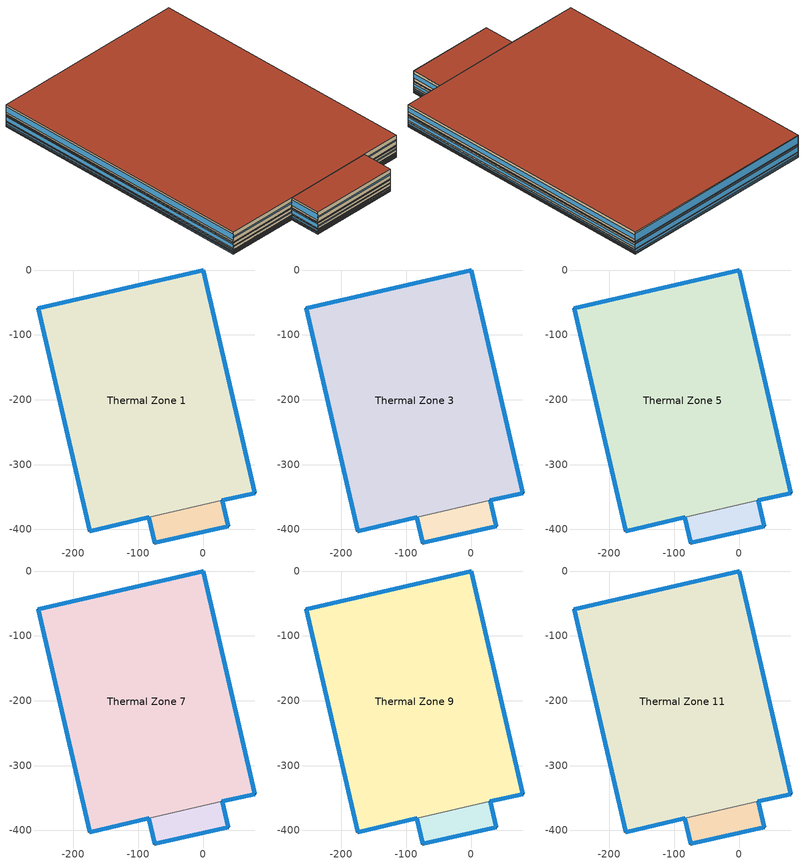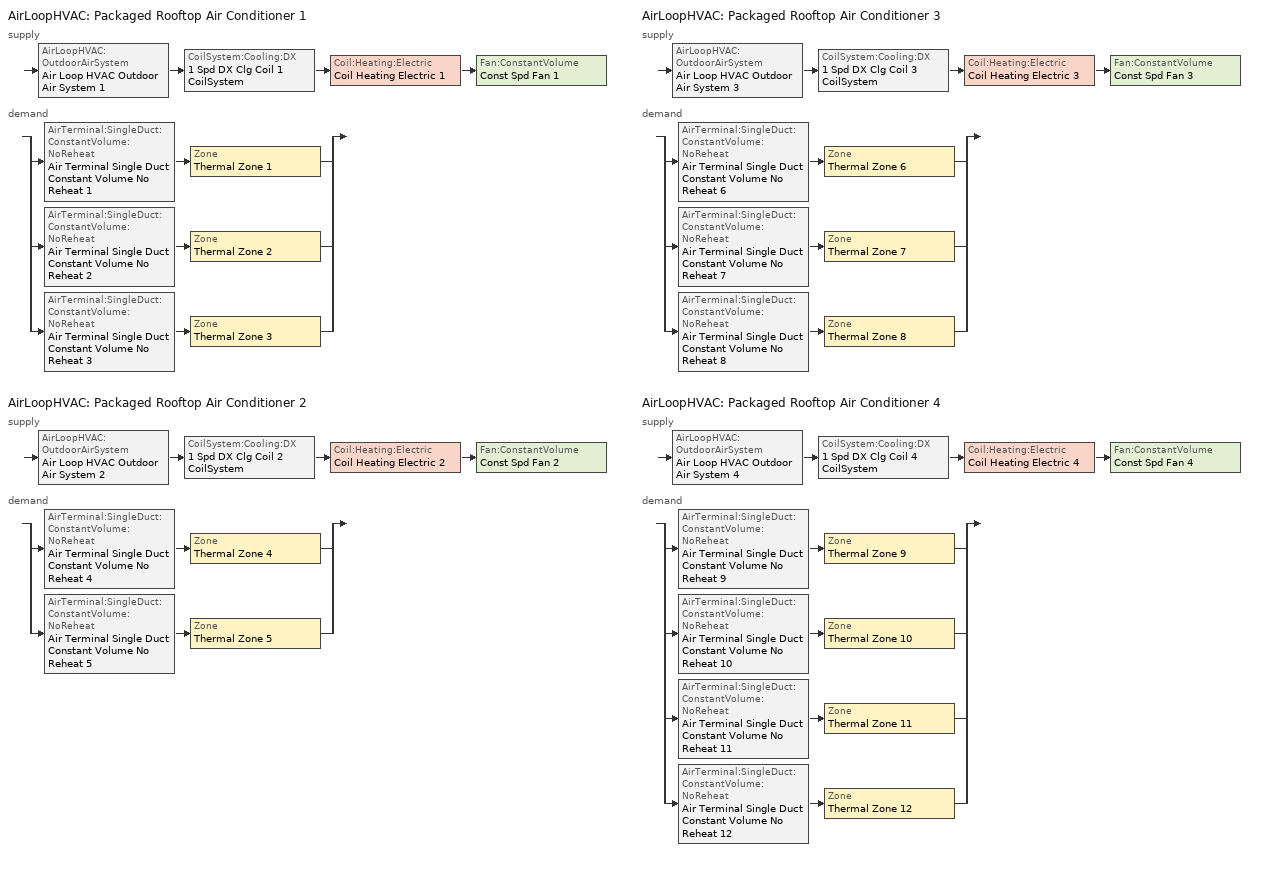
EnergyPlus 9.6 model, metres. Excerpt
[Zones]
Thermal Zone 1
 floor ground (ExtSlabCarpet): 0,0 79.37,-343.8 29.56,-355.3 -83.48,-381.4 -174.39,-402.38 -253.76,-58.59 z0
 wall outside (Ext Wall): 29.56,-355.3 79.37,-343.8 0,0 -253.76,-58.59 -174.39,-402.38 -83.48,-381.4 z0:1.82
 wall to Thermal Zone 2 (Interior Wall): -83.48,-381.4 29.56,-355.3 z0:1.82
 window (Ext Window): -253.76,-58.6 -174.4,-402.37 z0.37:1.45; 29.57,-355.29 79.36,-343.8 / -174.38,-402.38 -83.49,-381.4 z0.79:1.03; -0.01,0 -253.76,-58.58 z0.2:1.62; 79.37,-343.79 0,-0.01 z0.5:1.32
Thermal Zone 2
 floor ground (ExtSlabCarpet): 29.56,-355.3 38.68,-394.78 -74.37,-420.88 -83.48,-381.4 z0
 wall outside (Ext Wall): -83.48,-381.4 -74.37,-420.88 38.68,-394.78 29.56,-355.3 z0:1.82
 window (Ext Window): -83.48,-381.4 -74.37,-420.87 z0.37:1.45; -74.36,-420.87 38.67,-394.78 z0.79:1.03; 38.67,-394.77 29.56,-355.31 z0.5:1.32
Thermal Zone 3
 floor to Thermal Zone 1 (Interior Floor): 0,0 79.37,-343.8 29.56,-355.3 -83.48,-381.4 -174.39,-402.38 -253.76,-58.59 z1.82
 wall outside (Ext Wall): 29.56,-355.3 79.37,-343.8 0,0 -253.76,-58.59 -174.39,-402.38 -83.48,-381.4 z1.82:3.42
 wall to Thermal Zone 4 (Interior Wall): -83.48,-381.4 29.56,-355.3 z1.82:3.42
 window (Ext Window): -253.76,-58.6 -174.4,-402.37 z2.15:3.09; 29.57,-355.29 79.36,-343.8 / -174.38,-402.38 -83.49,-381.4 z2.52:2.72; -0.01,0 -253.76,-58.58 z2:3.24; 79.37,-343.79 0,-0.01 z2.26:2.98
Thermal Zone 4
 floor to Thermal Zone 2 (Interior Floor): 29.56,-355.3 38.68,-394.78 -74.37,-420.88 -83.48,-381.4 z1.82
 wall outside (Ext Wall): -83.48,-381.4 -74.37,-420.88 38.68,-394.78 29.56,-355.3 z1.82:3.42
 window (Ext Window): -83.48,-381.4 -74.37,-420.87 z2.15:3.09; -74.36,-420.87 38.67,-394.78 z2.52:2.72; 38.67,-394.77 29.56,-355.31 z2.26:2.98
Thermal Zone 5
 floor to Thermal Zone 3 (Interior Floor): 0,0 79.37,-343.8 29.56,-355.3 -83.48,-381.4 -174.39,-402.38 -253.76,-58.59 z3.42
 wall outside (Ext Wall): 29.56,-355.3 79.37,-343.8 0,0 -253.76,-58.59 -174.39,-402.38 -83.48,-381.4 z3.42:6.71
 wall to Thermal Zone 6 (Interior Wall): -83.48,-381.4 29.56,-355.3 z3.42:6.71
 window (Ext Window): -253.76,-58.6 -174.4,-402.37 z4.09:6.04; 29.57,-355.29 79.36,-343.8 / -174.38,-402.38 -83.49,-381.4 z4.85:5.28; -0.01,0 -253.76,-58.58 z3.78:6.35; 79.37,-343.79 0,-0.01 z4.32:5.81
Thermal Zone 6
 floor to Thermal Zone 4 (Interior Floor): 29.56,-355.3 38.68,-394.78 -74.37,-420.88 -83.48,-381.4 z3.42
 wall outside (Ext Wall): -83.48,-381.4 -74.37,-420.88 38.68,-394.78 29.56,-355.3 z3.42:6.71
 window (Ext Window): -83.48,-381.4 -74.37,-420.87 z4.09:6.04; -74.36,-420.87 38.67,-394.78 z4.85:5.28; 38.67,-394.77 29.56,-355.31 z4.32:5.81
Thermal Zone 7
 floor to Thermal Zone 5 (Interior Floor): 0,0 79.37,-343.8 29.56,-355.3 -83.48,-381.4 -174.39,-402.38 -253.76,-58.59 z6.71
 wall outside (Ext Wall): 29.56,-355.3 79.37,-343.8 0,0 -253.76,-58.59 -174.39,-402.38 -83.48,-381.4 z6.71:15.27
 wall to Thermal Zone 8 (Interior Wall): -83.48,-381.4 29.56,-355.3 z6.71:15.27
 window (Ext Window): -253.76,-58.6 -174.4,-402.37 z8.46:13.52; 29.57,-355.29 79.36,-343.8 / -174.38,-402.38 -83.49,-381.4 z10.43:11.55; -0.01,0 -253.76,-58.58 z7.65:14.33; 79.37,-343.79 0,-0.01 z9.06:12.92
Thermal Zone 8
 floor to Thermal Zone 6 (Interior Floor): 29.56,-355.3 38.68,-394.78 -74.37,-420.88 -83.48,-381.4 z6.71
 wall outside (Ext Wall): -83.48,-381.4 -74.37,-420.88 38.68,-394.78 29.56,-355.3 z6.71:15.27
 window (Ext Window): -83.48,-381.4 -74.37,-420.87 z8.46:13.52; -74.36,-420.87 38.67,-394.78 z10.43:11.55; 38.67,-394.77 29.56,-355.31 z9.06:12.92
Thermal Zone 9
 floor to Thermal Zone 7 (Interior Floor): 0,0 79.37,-343.8 29.56,-355.3 -83.48,-381.4 -174.39,-402.38 -253.76,-58.59 z15.27
 wall outside (Ext Wall): 29.56,-355.3 79.37,-343.8 0,0 -253.76,-58.59 -174.39,-402.38 -83.48,-381.4 z15.27:16.82
 wall to Thermal Zone 10 (Interior Wall): -83.48,-381.4 29.56,-355.3 z15.27:16.82
 window (Ext Window): -253.76,-58.6 -174.4,-402.37 z15.59:16.5; 29.57,-355.29 79.36,-343.8 / -174.38,-402.38 -83.49,-381.4 z15.94:16.15; -0.01,0 -253.76,-58.58 z15.44:16.65; 79.37,-343.79 0,-0.01 z15.7:16.39
Thermal Zone 10
 floor to Thermal Zone 8 (Interior Floor): 29.56,-355.3 38.68,-394.78 -74.37,-420.88 -83.48,-381.4 z15.27
 wall outside (Ext Wall): -83.48,-381.4 -74.37,-420.88 38.68,-394.78 29.56,-355.3 z15.27:16.82
 window (Ext Window): -83.48,-381.4 -74.37,-420.87 z15.59:16.5; -74.36,-420.87 38.67,-394.78 z15.94:16.15; 38.67,-394.77 29.56,-355.31 z15.7:16.39
Thermal Zone 11
 floor to Thermal Zone 9 (Interior Floor): 0,0 79.37,-343.8 29.56,-355.3 -83.48,-381.4 -174.39,-402.38 -253.76,-58.59 z16.82
 wall outside (Ext Wall): 29.56,-355.3 79.37,-343.8 0,0 -253.76,-58.59 -174.39,-402.38 -83.48,-381.4 z16.82:30.09
 wall to Thermal Zone 12 (Interior Wall): -83.48,-381.4 29.56,-355.3 z16.82:30.09
 window (Ext Window): -253.76,-58.6 -174.4,-402.37 z19.54:27.37; 29.57,-355.29 79.36,-343.8 / -174.38,-402.38 -83.49,-381.4 z22.59:24.32; -0.01,0 -253.76,-58.58 z18.28:28.63; 79.37,-343.79 0,-0.01 z20.47:26.44
 roof outside (Ext Roof): -253.76,-58.59 -174.39,-402.38 -83.48,-381.4 29.56,-355.3 79.37,-343.8 0,0 z30.09
Thermal Zone 12
 floor to Thermal Zone 10 (Interior Floor): 29.56,-355.3 38.68,-394.78 -74.37,-420.88 -83.48,-381.4 z16.82
 wall outside (Ext Wall): -83.48,-381.4 -74.37,-420.88 38.68,-394.78 29.56,-355.3 z16.82:30.09
 window (Ext Window): -83.48,-381.4 -74.37,-420.87 z19.54:27.37; -74.36,-420.87 38.67,-394.78 z22.59:24.32; 38.67,-394.77 29.56,-355.31 z20.47:26.44
 roof outside (Ext Roof): -83.48,-381.4 -74.37,-420.88 38.68,-394.78 29.56,-355.3 z30.09
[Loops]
AirLoopHVAC 'Packaged Rooftop Air Conditioner 1'
 supply: AirLoopHVAC:OutdoorAirSystem 'Air Loop HVAC Outdoor Air System 1' > CoilSystem:Cooling:DX '1 Spd DX Clg Coil 1 CoilSystem' > Coil:Heating:Electric 'Coil Heating Electric 1' > Fan:ConstantVolume 'Const Spd Fan 1'
 demand: split
  | AirTerminal:SingleDuct:ConstantVolume:NoReheat 'Air Terminal Single Duct Constant Volume No Reheat 1' > Zone 'Thermal Zone 1'
  | AirTerminal:SingleDuct:ConstantVolume:NoReheat 'Air Terminal Single Duct Constant Volume No Reheat 2' > Zone 'Thermal Zone 2'
  | AirTerminal:SingleDuct:ConstantVolume:NoReheat 'Air Terminal Single Duct Constant Volume No Reheat 3' > Zone 'Thermal Zone 3'
AirLoopHVAC 'Packaged Rooftop Air Conditioner 2'
 supply: AirLoopHVAC:OutdoorAirSystem 'Air Loop HVAC Outdoor Air System 2' > CoilSystem:Cooling:DX '1 Spd DX Clg Coil 2 CoilSystem' > Coil:Heating:Electric 'Coil Heating Electric 2' > Fan:ConstantVolume 'Const Spd Fan 2'
 demand: split
  | AirTerminal:SingleDuct:ConstantVolume:NoReheat 'Air Terminal Single Duct Constant Volume No Reheat 4' > Zone 'Thermal Zone 4'
  | AirTerminal:SingleDuct:ConstantVolume:NoReheat 'Air Terminal Single Duct Constant Volume No Reheat 5' > Zone 'Thermal Zone 5'
AirLoopHVAC 'Packaged Rooftop Air Conditioner 3'
 supply: AirLoopHVAC:OutdoorAirSystem 'Air Loop HVAC Outdoor Air System 3' > CoilSystem:Cooling:DX '1 Spd DX Clg Coil 3 CoilSystem' > Coil:Heating:Electric 'Coil Heating Electric 3' > Fan:ConstantVolume 'Const Spd Fan 3'
 demand: split
  | AirTerminal:SingleDuct:ConstantVolume:NoReheat 'Air Terminal Single Duct Constant Volume No Reheat 6' > Zone 'Thermal Zone 6'
  | AirTerminal:SingleDuct:ConstantVolume:NoReheat 'Air Terminal Single Duct Constant Volume No Reheat 7' > Zone 'Thermal Zone 7'
  | AirTerminal:SingleDuct:ConstantVolume:NoReheat 'Air Terminal Single Duct Constant Volume No Reheat 8' > Zone 'Thermal Zone 8'
AirLoopHVAC 'Packaged Rooftop Air Conditioner 4'
 supply: AirLoopHVAC:OutdoorAirSystem 'Air Loop HVAC Outdoor Air System 4' > CoilSystem:Cooling:DX '1 Spd DX Clg Coil 4 CoilSystem' > Coil:Heating:Electric 'Coil Heating Electric 4' > Fan:ConstantVolume 'Const Spd Fan 4'
 demand: split
  | AirTerminal:SingleDuct:ConstantVolume:NoReheat 'Air Terminal Single Duct Constant Volume No Reheat 9' > Zone 'Thermal Zone 9'
  | AirTerminal:SingleDuct:ConstantVolume:NoReheat 'Air Terminal Single Duct Constant Volume No Reheat 10' > Zone 'Thermal Zone 10'
  | AirTerminal:SingleDuct:ConstantVolume:NoReheat 'Air Terminal Single Duct Constant Volume No Reheat 11' > Zone 'Thermal Zone 11'
  | AirTerminal:SingleDuct:ConstantVolume:NoReheat 'Air Terminal Single Duct Constant Volume No Reheat 12' > Zone 'Thermal Zone 12'
[Building]
Building 1: North Axis {deg}=-0
[Site:Location]
Washington Dc Dulles IntL Ar: Latitude {deg}=38.98; Longitude {deg}=-77.47; Time Zone {hr}=-5; Elevation {m}=82
[SizingPeriod:DesignDay] Day of Month=21; Dry-Bulb Temperature Range Modifier Type=DefaultMultipliers; Barometric Pressure {Pa}=86790; Rain Indicator=No; Snow Indicator=No; Daylight Saving Time Indicator=No; Begin Environment Reset Mode=FullResetAtBeginEnvironment
Name | Month | Day Type | Maximum Dry-Bulb Temperature {C} | Daily Dry-Bulb Temperature Range {deltaC} | Humidity Condition Type | Wetbulb or DewPoint at Maximum Dry-Bulb {C} | Wind Speed {m/s} | Wind Direction {deg} | Solar Model Indicator | ASHRAE Clear Sky Optical Depth for Beam Irradiance (taub) | ASHRAE Clear Sky Optical Depth for Diffuse Irradiance (taud) | Enthalpy at Maximum Dry-Bulb {J/kg} | Sky Clearness
SALT-LAKE-CITY-IAP Ann Clg .4% Condns DB=>MWB | 7 | SummerDesignDay | 36.5 | 14.4 | Wetbulb | 17.1 | 5 | 340 | ASHRAETau | 0.339 | 2.366
SALT-LAKE-CITY-IAP Ann Clg .4% Condns DP=>MDB | 7 | SummerDesignDay | 22.5 | 14.4 | Dewpoint | 15.6 | 5 | 340 | ASHRAETau | 0.339 | 2.366
SALT-LAKE-CITY-IAP Ann Clg .4% Condns Enth=>MDB | 7 | SummerDesignDay | 30.8 | 14.4 | Enthalpy |  | 5 | 340 | ASHRAETau | 0.339 | 2.366 | 59300
SALT-LAKE-CITY-IAP Ann Clg .4% Condns WB=>MDB | 7 | SummerDesignDay | 31.2 | 14.4 | Wetbulb | 19 | 5 | 340 | ASHRAETau | 0.339 | 2.366
SALT-LAKE-CITY-IAP Ann Htg 99.6% Condns DB | 1 | WinterDesignDay | -12.4 | 0 | Wetbulb | -12.4 | 2.6 | 140 | ASHRAEClearSky |  |  |  | 0
SALT-LAKE-CITY-IAP Ann Htg Wind 99.6% Condns WS=>MCDB | 1 | WinterDesignDay | 6.8 | 0 | Wetbulb | 6.8 | 12.4 | 140 | ASHRAEClearSky |  |  |  | 0
SALT-LAKE-CITY-IAP Ann Hum_n 99.6% Condns DP=>MCDB | 1 | WinterDesignDay | -10.7 | 0 | Dewpoint | -16.2 | 2.6 | 140 | ASHRAEClearSky |  |  |  | 0
[Material] Thermal Absorptance=0.9
Name | Roughness | Thickness m | Conductivity W/m-K | Density kg/m3 | Specific Heat J/kg-K | Solar Absorptance | Visible Absorptance
wall concrete | MediumRough | 0.398 | 0.5 | 2243 | 837 | 0.65 | 0.65
roof concrete | MediumRough | 0.401 | 0.5 | 2243 | 837 | 0.65 | 0.65
Wall Insulation [37] | MediumRough | 0.0681 | 0.0432 | 91 | 837 | 0.5 | 0.5
Roof Insulation [25] | MediumRough | 0.263 | 0.049 | 265 | 836.8 | 0.7 | 0.7
F16 Acoustic tile | MediumSmooth | 0.0191 | 0.06 | 368 | 590 | 0.3 | 0.3
M11 100mm lightweight concrete | MediumRough | 0.1016 | 0.53 | 1280 | 840 | 0.5 | 0.5
MAT-CC05 4 HW CONCRETE | Rough | 0.1016 | 1.311 | 2240 | 836.8 | 0.85 | 0.85
G01a 19mm gypsum board | MediumSmooth | 0.019 | 0.16 | 800 | 1090 | 0.4 | 0.4
[Material:AirGap]
Name | Thermal Resistance m2-K/W
F04 Wall air space resistance | 0.15
F05 Ceiling air space resistance | 0.18
[Material:NoMass]
CP02 CARPET PAD: Roughness=Smooth; Thermal Resistance m2-K/W=0.1; Thermal Absorptance=0.9; Solar Absorptance=0.8; Visible Absorptance=0.8
[WindowMaterial:SimpleGlazingSystem]
Window Material Simple Glazing System: U-Factor W/m2-K=1.51; Solar Heat Gain Coefficient=0.25
[Construction]
Ext Roof: roof concrete, Roof Insulation [25]
Ext Wall: wall concrete, Wall Insulation [37]
Ext Window: Window Material Simple Glazing System
ExtSlabCarpet: MAT-CC05 4 HW CONCRETE, CP02 CARPET PAD
Interior Floor: F16 Acoustic tile, F05 Ceiling air space resistance, M11 100mm lightweight concrete
Interior Wall: G01a 19mm gypsum board, F04 Wall air space resistance, G01a 19mm gypsum board
[Zone]
Thermal Zone 1; Thermal Zone 2: 167, 0, 0, 0, , 1, , , , , , Yes
Thermal Zone 3; Thermal Zone 4: 167, 0, 0, 1.82, , 1, , , , , , Yes
Thermal Zone 5; Thermal Zone 6: 167, 0, 0, 3.42, , 1, , , , , , Yes
Thermal Zone 7; Thermal Zone 8: 167, 0, 0, 6.71, , 1, , , , , , Yes
Thermal Zone 9; Thermal Zone 10: 167, 0, 0, 15.27, , 1, , , , , , Yes
Thermal Zone 11; Thermal Zone 12: 167, 0, 0, 16.82, , 1, , , , , , Yes
[Controller:MechanicalVentilation] Availability Schedule=Always On Discrete; Demand Controlled Ventilation=No; System Outdoor Air Method=ZoneSum
Name | Zone or ZoneList Name 1 | Design Specification Outdoor Air Object Name 1 | Zone or ZoneList Name 2 | Design Specification Outdoor Air Object Name 2 | Zone or ZoneList Name 3 | Design Specification Outdoor Air Object Name 3 | Zone or ZoneList Name 4 | Design Specification Outdoor Air Object Name 4
Controller Mechanical Ventilation 1 | Thermal Zone 1 | Ventilation 1 | Thermal Zone 2 | Ventilation 2 | Thermal Zone 3 | Ventilation 3
Controller Mechanical Ventilation 2 | Thermal Zone 4 | Ventilation 4 | Thermal Zone 5 | Ventilation 5
Controller Mechanical Ventilation 3 | Thermal Zone 6 | Ventilation 6 | Thermal Zone 7 | Ventilation 7 | Thermal Zone 8 | Ventilation 8
Controller Mechanical Ventilation 4 | Thermal Zone 9 | Ventilation 9 | Thermal Zone 10 | Ventilation 10 | Thermal Zone 11 | Ventilation 11 | Thermal Zone 12 | Ventilation 12
[AirLoopHVAC] Design Supply Air Flow Rate m3/s=AutoSize; Design Return Air Flow Fraction of Supply Air Flow=1
Packaged Rooftop Air Conditioner 1; Packaged Rooftop Air Conditioner 2; Packaged Rooftop Air Conditioner 3; Packaged Rooftop Air Conditioner 4
[Sizing:System] Type of Load to Size On=Sensible; Design Outdoor Air Flow Rate m3/s=Autosize; Central Heating Maximum System Air Flow Ratio=0.3; Preheat Design Temperature C=7; Preheat Design Humidity Ratio kgWater/kgDryAir=0.008; Precool Design Temperature C=12.8; Precool Design Humidity Ratio kgWater/kgDryAir=0.008; Type of Zone Sum to Use=NonCoincident; 100% Outdoor Air in Cooling=Yes; 100% Outdoor Air in Heating=Yes; Central Cooling Design Supply Air Humidity Ratio kgWater/kgDryAir=0.0085; Central Heating Design Supply Air Humidity Ratio kgWater/kgDryAir=0.008; Cooling Supply Air Flow Rate Method=DesignDay; Cooling Supply Air Flow Rate m3/s=0; Cooling Supply Air Flow Rate Per Floor Area m3/s-m2=0.00996765; Cooling Fraction of Autosized Cooling Supply Air Flow Rate=1; Cooling Supply Air Flow Rate Per Unit Cooling Capacity m3/s-W=3.94755e-05; Heating Supply Air Flow Rate Method=DesignDay; Heating Supply Air Flow Rate m3/s=0; Heating Supply Air Flow Rate Per Floor Area m3/s-m2=0.00996765; Heating Fraction of Autosized Heating Supply Air Flow Rate=1; Heating Fraction of Autosized Cooling Supply Air Flow Rate=1; Heating Supply Air Flow Rate Per Unit Heating Capacity m3/s-W=3.15882e-05; System Outdoor Air Method=ZoneSum; Zone Maximum Outdoor Air Fraction dimensionless=1; Cooling Design Capacity Method=CoolingDesignCapacity; Cooling Design Capacity W=Autosize; Cooling Design Capacity Per Floor Area W/m2=234.7; Fraction of Autosized Cooling Design Capacity=1; Heating Design Capacity Method=HeatingDesignCapacity; Heating Design Capacity W=Autosize; Heating Design Capacity Per Floor Area W/m2=157; Fraction of Autosized Heating Design Capacity=1; Central Cooling Capacity Control Method=OnOff; Occupant Diversity=Autosize
Name | Central Cooling Design Supply Air Temperature C | Central Heating Design Supply Air Temperature C
Packaged Rooftop Air Conditioner 1 | 14.3 | 40.7
Packaged Rooftop Air Conditioner 2 | 18.6 | 49
Packaged Rooftop Air Conditioner 3 | 18.7 | 44.7
Packaged Rooftop Air Conditioner 4 | 16.4 | 43.1
[AvailabilityManager:Scheduled] Schedule=Always On Discrete
Packaged Rooftop Air Conditioner 1 Availability Manager; Air Loop HVAC Outdoor Air System 1 Availability Manager; Packaged Rooftop Air Conditioner 2 Availability Manager; Air Loop HVAC Outdoor Air System 2 Availability Manager; Packaged Rooftop Air Conditioner 3 Availability Manager; Air Loop HVAC Outdoor Air System 3 Availability Manager; Packaged Rooftop Air Conditioner 4 Availability Manager; Air Loop HVAC Outdoor Air System 4 Availability Manager
[Controller:OutdoorAir] Minimum Outdoor Air Flow Rate m3/s=0; Maximum Outdoor Air Flow Rate m3/s=Autosize; Economizer Control Action Type=ModulateFlow; Economizer Maximum Limit Dry-Bulb Temperature C=28; Economizer Maximum Limit Enthalpy J/kg=64000; Economizer Minimum Limit Dry-Bulb Temperature C=-100; Lockout Type=NoLockout; Minimum Limit Type=FixedMinimum; High Humidity Control=No; Control High Indoor Humidity Based on Outdoor Humidity Ratio=Yes; Heat Recovery Bypass Control Type=BypassWhenWithinEconomizerLimits
Name | Economizer Control Type | Mechanical Ventilation Controller
Controller Outdoor Air 1 | DifferentialDryBulb | Controller Mechanical Ventilation 1
Controller Outdoor Air 2 | NoEconomizer | Controller Mechanical Ventilation 2
Controller Outdoor Air 3 | DifferentialEnthalpy | Controller Mechanical Ventilation 3
Controller Outdoor Air 4 | DifferentialEnthalpy | Controller Mechanical Ventilation 4
[SetpointManager:MixedAir] Control Variable=Temperature
Name | Setpoint Node or NodeList
Node Air Deck Mixed 1 OS Default SPM | Node Air Deck Mixed 1
Node Air Deck Cooling 1 OS Default SPM | Node Air Deck Cooling 1
Node Air Deck Heating 1 OS Default SPM | Node Air Deck Heating 1
Node Air Deck Mixed 2 OS Default SPM | Node Air Deck Mixed 2
Node Air Deck Cooling 2 OS Default SPM | Node Air Deck Cooling 2
Node Air Deck Heating 2 OS Default SPM | Node Air Deck Heating 2
Node Air Deck Mixed 3 OS Default SPM | Node Air Deck Mixed 3
Node Air Deck Cooling 3 OS Default SPM | Node Air Deck Cooling 3
Node Air Deck Heating 3 OS Default SPM | Node Air Deck Heating 3
Node Air Deck Mixed 4 OS Default SPM | Node Air Deck Mixed 4
Node Air Deck Cooling 4 OS Default SPM | Node Air Deck Cooling 4
Node Air Deck Heating 4 OS Default SPM | Node Air Deck Heating 4
[CoilSystem:Cooling:DX] Availability Schedule=Always On Discrete hvac_library
Name | Cooling Coil
1 Spd DX Clg Coil 1 CoilSystem | 1 Spd DX Clg Coil 1
1 Spd DX Clg Coil 2 CoilSystem | 1 Spd DX Clg Coil 2
1 Spd DX Clg Coil 3 CoilSystem | 1 Spd DX Clg Coil 3
1 Spd DX Clg Coil 4 CoilSystem | 1 Spd DX Clg Coil 4
[Coil:Cooling:DX:SingleSpeed] Availability Schedule=Always On Discrete hvac_library; Gross Rated Sensible Heat Ratio=Autosize; Rated Air Flow Rate m3/s=Autosize; Rated Evaporator Fan Power Per Volume Flow Rate W/(m3/s)=773.3; Total Cooling Capacity Function of Temperature Curve=OS:Curve:Biquadratic 1; Total Cooling Capacity Function of Flow Fraction Curve=OS:Curve:Quadratic 1; Energy Input Ratio Function of Temperature Curve=OS:Curve:Biquadratic 2; Energy Input Ratio Function of Flow Fraction Curve=OS:Curve:Quadratic 2; Part Load Fraction Correlation Curve=OS:Curve:Quadratic 3; Minimum Outdoor Dry-Bulb Temperature for Compressor Operation C=-25; Condenser Type=AirCooled; Evaporative Condenser Effectiveness=0; Evaporative Condenser Air Flow Rate m3/s=Autosize; Evaporative Condenser Pump Rated Power Consumption W=Autosize; Crankcase Heater Capacity W=0; Maximum Outdoor Dry-Bulb Temperature for Crankcase Heater Operation C=0; Basin Heater Capacity W/K=0; Basin Heater Setpoint Temperature C=10
Name | Gross Rated Total Cooling Capacity W | Gross Rated Cooling COP W/W
1 Spd DX Clg Coil 1 | 41378 | 3.8
1 Spd DX Clg Coil 2 | Autosize | 3.96
1 Spd DX Clg Coil 3 | Autosize | 5.47
1 Spd DX Clg Coil 4 | 32141 | 4.89
[Coil:Heating:Electric] Availability Schedule=Always On Discrete hvac_library
Name | Efficiency | Nominal Capacity W
Coil Heating Electric 1 | 0.75 | Autosize
Coil Heating Electric 2 | 0.87 | 36963
Coil Heating Electric 3 | 0.78 | Autosize
Coil Heating Electric 4 | 0.68 | Autosize
[Fan:ConstantVolume] Availability Schedule=Always On Discrete; Motor Efficiency=0.9; Motor In Airstream Fraction=1
Name | Fan Total Efficiency | Pressure Rise Pa | Maximum Flow Rate m3/s
Const Spd Fan 1 | 0.78 | 1770 | Autosize
Const Spd Fan 2 | 0.64 | 1536 | 130.08
Const Spd Fan 3 | 0.88 | 1140 | Autosize
Const Spd Fan 4 | 0.61 | 1160 | 5.26
[SetpointManager:Scheduled] Control Variable=Temperature
Name | Schedule | Setpoint Node or NodeList
Setpoint Manager Scheduled Air Duck 1 | Deck_Temperature 1 | Node Air Deck Supply 1
Setpoint Manager Scheduled Air Duck 2 | Deck_Temperature 2 | Node Air Deck Supply 2
Setpoint Manager Scheduled Air Duck 3 | Deck_Temperature 3 | Node Air Deck Supply 3
Setpoint Manager Scheduled Air Duck 4 | Deck_Temperature 4 | Node Air Deck Supply 4
[ZoneControl:Thermostat] Temperature Difference Between Cutout And Setpoint deltaC=0
Name | Zone or ZoneList | Control Type Schedule | Control 1
Thermal Zone 1 Thermostat | Thermal Zone 1 | Thermal Zone 1 Thermostat Schedule | Thermostat Setpoint Dual Setpoint 1
Thermal Zone 2 Thermostat | Thermal Zone 2 | Thermal Zone 2 Thermostat Schedule | Thermostat Setpoint Dual Setpoint 2
Thermal Zone 3 Thermostat | Thermal Zone 3 | Thermal Zone 3 Thermostat Schedule | Thermostat Setpoint Dual Setpoint 3
Thermal Zone 4 Thermostat | Thermal Zone 4 | Thermal Zone 4 Thermostat Schedule | Thermostat Setpoint Dual Setpoint 4
Thermal Zone 5 Thermostat | Thermal Zone 5 | Thermal Zone 5 Thermostat Schedule | Thermostat Setpoint Dual Setpoint 5
Thermal Zone 6 Thermostat | Thermal Zone 6 | Thermal Zone 6 Thermostat Schedule | Thermostat Setpoint Dual Setpoint 6
Thermal Zone 7 Thermostat | Thermal Zone 7 | Thermal Zone 7 Thermostat Schedule | Thermostat Setpoint Dual Setpoint 7
Thermal Zone 8 Thermostat | Thermal Zone 8 | Thermal Zone 8 Thermostat Schedule | Thermostat Setpoint Dual Setpoint 8
Thermal Zone 9 Thermostat | Thermal Zone 9 | Thermal Zone 9 Thermostat Schedule | Thermostat Setpoint Dual Setpoint 9
Thermal Zone 10 Thermostat | Thermal Zone 10 | Thermal Zone 10 Thermostat Schedule | Thermostat Setpoint Dual Setpoint 10
Thermal Zone 11 Thermostat | Thermal Zone 11 | Thermal Zone 11 Thermostat Schedule | Thermostat Setpoint Dual Setpoint 11
Thermal Zone 12 Thermostat | Thermal Zone 12 | Thermal Zone 12 Thermostat Schedule | Thermostat Setpoint Dual Setpoint 12
[ThermostatSetpoint:DualSetpoint]
Name | Heating Setpoint Temperature Schedule | Cooling Setpoint Temperature Schedule
Thermostat Setpoint Dual Setpoint 1 | HtgSetp 1 | ClgSetp 1
Thermostat Setpoint Dual Setpoint 2 | HtgSetp 2 | ClgSetp 2
Thermostat Setpoint Dual Setpoint 3 | HtgSetp 3 | ClgSetp 3
Thermostat Setpoint Dual Setpoint 4 | HtgSetp 4 | ClgSetp 4
Thermostat Setpoint Dual Setpoint 5 | HtgSetp 5 | ClgSetp 5
Thermostat Setpoint Dual Setpoint 6 | HtgSetp 6 | ClgSetp 6
Thermostat Setpoint Dual Setpoint 7 | HtgSetp 7 | ClgSetp 7
Thermostat Setpoint Dual Setpoint 8 | HtgSetp 8 | ClgSetp 8
Thermostat Setpoint Dual Setpoint 9 | HtgSetp 9 | ClgSetp 9
Thermostat Setpoint Dual Setpoint 10 | HtgSetp 10 | ClgSetp 10
Thermostat Setpoint Dual Setpoint 11 | HtgSetp 11 | ClgSetp 11
Thermostat Setpoint Dual Setpoint 12 | HtgSetp 12 | ClgSetp 12
[AirTerminal:SingleDuct:ConstantVolume:NoReheat] Availability Schedule=Always On Discrete; Maximum Air Flow Rate m3/s=AutoSize
Air Terminal Single Duct Constant Volume No Reheat 1; Air Terminal Single Duct Constant Volume No Reheat 2; Air Terminal Single Duct Constant Volume No Reheat 3; Air Terminal Single Duct Constant Volume No Reheat 4; Air Terminal Single Duct Constant Volume No Reheat 5; Air Terminal Single Duct Constant Volume No Reheat 6; Air Terminal Single Duct Constant Volume No Reheat 7; Air Terminal Single Duct Constant Volume No Reheat 8; Air Terminal Single Duct Constant Volume No Reheat 9; Air Terminal Single Duct Constant Volume No Reheat 10; Air Terminal Single Duct Constant Volume No Reheat 11; Air Terminal Single Duct Constant Volume No Reheat 12
[Zone equipment]
Thermal Zone 1: Air Terminal Single Duct Constant Volume No Reheat 1
Thermal Zone 2: Air Terminal Single Duct Constant Volume No Reheat 2
Thermal Zone 3: Air Terminal Single Duct Constant Volume No Reheat 3
Thermal Zone 4: Air Terminal Single Duct Constant Volume No Reheat 4
Thermal Zone 5: Air Terminal Single Duct Constant Volume No Reheat 5
Thermal Zone 6: Air Terminal Single Duct Constant Volume No Reheat 6
Thermal Zone 7: Air Terminal Single Duct Constant Volume No Reheat 7
Thermal Zone 8: Air Terminal Single Duct Constant Volume No Reheat 8
Thermal Zone 9: Air Terminal Single Duct Constant Volume No Reheat 9
Thermal Zone 10: Air Terminal Single Duct Constant Volume No Reheat 10
Thermal Zone 11: Air Terminal Single Duct Constant Volume No Reheat 11
Thermal Zone 12: Air Terminal Single Duct Constant Volume No Reheat 12
[Sizing:Zone] Zone Cooling Design Supply Air Temperature Input Method=SupplyAirTemperature; Zone Cooling Design Supply Air Temperature Difference deltaC=11.11; Zone Heating Design Supply Air Temperature Input Method=SupplyAirTemperature; Zone Heating Design Supply Air Temperature Difference deltaC=11.11; Zone Cooling Design Supply Air Humidity Ratio kgWater/kgDryAir=0.0085; Zone Heating Design Supply Air Humidity Ratio kgWater/kgDryAir=0.008; Cooling Design Air Flow Method=DesignDay; Cooling Design Air Flow Rate m3/s=0; Cooling Minimum Air Flow per Zone Floor Area m3/s-m2=0.000762; Cooling Minimum Air Flow m3/s=0; Cooling Minimum Air Flow Fraction=0; Heating Design Air Flow Method=DesignDay; Heating Design Air Flow Rate m3/s=0; Heating Maximum Air Flow per Zone Floor Area m3/s-m2=0.002032; Heating Maximum Air Flow m3/s=0.141576; Heating Maximum Air Flow Fraction=0.3; Account for Dedicated Outdoor Air System=No
Name | Zone Cooling Design Supply Air Temperature C | Zone Heating Design Supply Air Temperature C | Design Specification Outdoor Air Object
Thermal Zone 1 | 14.3 | 40.7 | Ventilation 1
Thermal Zone 2 | 14.3 | 40.7 | Ventilation 2
Thermal Zone 3 | 14.3 | 40.7 | Ventilation 3
Thermal Zone 4 | 18.6 | 49 | Ventilation 4
Thermal Zone 5 | 18.6 | 49 | Ventilation 5
Thermal Zone 6 | 18.7 | 44.7 | Ventilation 6
Thermal Zone 7 | 18.7 | 44.7 | Ventilation 7
Thermal Zone 8 | 18.7 | 44.7 | Ventilation 8
Thermal Zone 9 | 16.4 | 43.1 | Ventilation 9
Thermal Zone 10 | 16.4 | 43.1 | Ventilation 10
Thermal Zone 11 | 16.4 | 43.1 | Ventilation 11
Thermal Zone 12 | 16.4 | 43.1 | Ventilation 12
[DesignSpecification:OutdoorAir] Outdoor Air Method=Sum; Outdoor Air Flow per Person m3/s-person=0; Outdoor Air Flow per Zone Floor Area m3/s-m2=0; Outdoor Air Flow per Zone m3/s=0
Name | Outdoor Air Flow Air Changes per Hour 1/hr
Ventilation 1; Ventilation 2; Ventilation 3 | 3.69
Ventilation 4; Ventilation 5 | 1.18
Ventilation 6; Ventilation 7; Ventilation 8 | 1.35
Ventilation 9; Ventilation 10; Ventilation 11; Ventilation 12 | 2.71
[Schedule:Day:Interval]
HtgSetp Summer Design Day 1; HtgSetp Summer Design Day 2; HtgSetp Summer Design Day 3; HtgSetp Summer Design Day 4; HtgSetp Summer Design Day 5; HtgSetp Summer Design Day 6; HtgSetp Summer Design Day 7; HtgSetp Summer Design Day 8; HtgSetp Summer Design Day 9; HtgSetp Summer Design Day 10; HtgSetp Summer Design Day 11; HtgSetp Summer Design Day 12: No, 24:00, 15.6
HtgSetp Winter Design Day 1; HtgSetp Winter Design Day 2; HtgSetp Winter Design Day 3; HtgSetp Winter Design Day 4; HtgSetp Winter Design Day 5; HtgSetp Winter Design Day 6; HtgSetp Winter Design Day 7; HtgSetp Winter Design Day 8; HtgSetp Winter Design Day 9; HtgSetp Winter Design Day 10; HtgSetp Winter Design Day 11; HtgSetp Winter Design Day 12: No, 24:00, 21
ClgSetp Summer Design Day 1; ClgSetp Summer Design Day 2; ClgSetp Summer Design Day 3; ClgSetp Summer Design Day 4; ClgSetp Summer Design Day 5; ClgSetp Summer Design Day 6; ClgSetp Summer Design Day 7; ClgSetp Summer Design Day 8; ClgSetp Summer Design Day 9; ClgSetp Summer Design Day 10; ClgSetp Summer Design Day 11; ClgSetp Summer Design Day 12: No, 06:00, 26.7, 22:00, 24, 24:00, 26.7
ClgSetp Winter Design Day 1; ClgSetp Winter Design Day 2; ClgSetp Winter Design Day 3; ClgSetp Winter Design Day 4; ClgSetp Winter Design Day 5; ClgSetp Winter Design Day 6; ClgSetp Winter Design Day 7; ClgSetp Winter Design Day 8; ClgSetp Winter Design Day 9; ClgSetp Winter Design Day 10; ClgSetp Winter Design Day 11; ClgSetp Winter Design Day 12: No, 24:00, 26.7
ClgSetp Default Schedule 1; ClgSetp Default Schedule 2; ClgSetp Default Schedule 3; ClgSetp Default Schedule 4: Temperature 37, No, 01:00, 28.3, 02:00, 28.3, 03:00, 28.3, 04:00, 28.3, 05:00, 28.3, 06:00, 28.3, 07:00, 28.3, 08:00, 28.3, 09:00, 26.2, 10:00, 26.2, 11:00, 26.2, 12:00, 26.2, 13:00, 26.2, 14:00, 26.2, 15:00, 26.2, 16:00, 26.2, 17:00, 26.2, 18:00, 26.2, 19:00, 28.3, 20:00, 28.3, 21:00, 28.3, 22:00, 28.3, 23:00, 28.3, 24:00, 28.3
HtgSetp Default Schedule 1; HtgSetp Default Schedule 2; HtgSetp Default Schedule 3; HtgSetp Default Schedule 4: Temperature 36, No, 01:00, 22.1, 02:00, 22.1, 03:00, 22.1, 04:00, 22.1, 05:00, 22.1, 06:00, 22.1, 07:00, 22.1, 08:00, 22.1, 09:00, 20.3, 10:00, 20.3, 11:00, 20.3, 12:00, 20.3, 13:00, 20.3, 14:00, 20.3, 15:00, 20.3, 16:00, 20.3, 17:00, 20.3, 18:00, 20.3, 19:00, 22.1, 20:00, 22.1, 21:00, 22.1, 22:00, 22.1, 23:00, 22.1, 24:00, 22.1
ClgSetp Default Schedule 5; ClgSetp Default Schedule 6; ClgSetp Default Schedule 7: Temperature 37, No, 01:00, 28.4, 02:00, 28.4, 03:00, 28.4, 04:00, 28.4, 05:00, 28.4, 06:00, 28.4, 07:00, 28.4, 08:00, 28.4, 09:00, 24.2, 10:00, 24.2, 11:00, 24.2, 12:00, 24.2, 13:00, 24.2, 14:00, 24.2, 15:00, 28.4, 16:00, 28.4, 17:00, 28.4, 18:00, 28.4, 19:00, 28.4, 20:00, 28.4, 21:00, 28.4, 22:00, 28.4, 23:00, 28.4, 24:00, 28.4
HtgSetp Default Schedule 5; HtgSetp Default Schedule 6; HtgSetp Default Schedule 7: Temperature 36, No, 01:00, 23.1, 02:00, 23.1, 03:00, 23.1, 04:00, 23.1, 05:00, 23.1, 06:00, 23.1, 07:00, 23.1, 08:00, 23.1, 09:00, 21.9, 10:00, 21.9, 11:00, 21.9, 12:00, 21.9, 13:00, 21.9, 14:00, 21.9, 15:00, 23.1, 16:00, 23.1, 17:00, 23.1, 18:00, 23.1, 19:00, 23.1, 20:00, 23.1, 21:00, 23.1, 22:00, 23.1, 23:00, 23.1, 24:00, 23.1
ClgSetp Default Schedule 8; ClgSetp Default Schedule 9; ClgSetp Default Schedule 10; ClgSetp Default Schedule 11; ClgSetp Default Schedule 12: Temperature 37, No, 01:00, 28.7, 02:00, 28.7, 03:00, 28.7, 04:00, 28.7, 05:00, 28.7, 06:00, 28.7, 07:00, 25.7, 08:00, 25.7, 09:00, 25.7, 10:00, 25.7, 11:00, 25.7, 12:00, 25.7, 13:00, 25.7, 14:00, 25.7, 15:00, 25.7, 16:00, 25.7, 17:00, 25.7, 18:00, 25.7, 19:00, 25.7, 20:00, 25.7, 21:00, 28.7, 22:00, 28.7, 23:00, 28.7, 24:00, 28.7
HtgSetp Default Schedule 8; HtgSetp Default Schedule 9; HtgSetp Default Schedule 10; HtgSetp Default Schedule 11; HtgSetp Default Schedule 12: Temperature 36, No, 01:00, 22.2, 02:00, 22.2, 03:00, 22.2, 04:00, 22.2, 05:00, 22.2, 06:00, 22.2, 07:00, 19, 08:00, 19, 09:00, 19, 10:00, 19, 11:00, 19, 12:00, 19, 13:00, 19, 14:00, 19, 15:00, 19, 16:00, 19, 17:00, 19, 18:00, 19, 19:00, 19, 20:00, 19, 21:00, 22.2, 22:00, 22.2, 23:00, 22.2, 24:00, 22.2
Deck_Temperature_Default 1; Deck_Temperature_Summer_Design_Day 1; Deck_Temperature_Winter_Design_Day 1: No, 24:00, 14.3
Deck_Temperature_Default 2; Deck_Temperature_Summer_Design_Day 2; Deck_Temperature_Winter_Design_Day 2: No, 24:00, 18.6
Deck_Temperature_Default 3; Deck_Temperature_Summer_Design_Day 3; Deck_Temperature_Winter_Design_Day 3: No, 24:00, 18.7
Deck_Temperature_Default 4; Deck_Temperature_Summer_Design_Day 4; Deck_Temperature_Winter_Design_Day 4: No, 24:00, 16.4
[Schedule:Week:Daily]
HtgSetp 1 Week Rule - Jan1-Dec31: HtgSetp Default Schedule 1, HtgSetp Default Schedule 1, HtgSetp Default Schedule 1, HtgSetp Default Schedule 1, HtgSetp Default Schedule 1, HtgSetp Default Schedule 1, HtgSetp Default Schedule 1, HtgSetp Default Schedule 1, HtgSetp Summer Design Day 1, HtgSetp Winter Design Day 1, HtgSetp Default Schedule 1, HtgSetp Default Schedule 1
ClgSetp 1 Week Rule - Jan1-Dec31: ClgSetp Default Schedule 1, ClgSetp Default Schedule 1, ClgSetp Default Schedule 1, ClgSetp Default Schedule 1, ClgSetp Default Schedule 1, ClgSetp Default Schedule 1, ClgSetp Default Schedule 1, ClgSetp Default Schedule 1, ClgSetp Summer Design Day 1, ClgSetp Winter Design Day 1, ClgSetp Default Schedule 1, ClgSetp Default Schedule 1
HtgSetp 2 Week Rule - Jan1-Dec31: HtgSetp Default Schedule 2, HtgSetp Default Schedule 2, HtgSetp Default Schedule 2, HtgSetp Default Schedule 2, HtgSetp Default Schedule 2, HtgSetp Default Schedule 2, HtgSetp Default Schedule 2, HtgSetp Default Schedule 2, HtgSetp Summer Design Day 2, HtgSetp Winter Design Day 2, HtgSetp Default Schedule 2, HtgSetp Default Schedule 2
ClgSetp 2 Week Rule - Jan1-Dec31: ClgSetp Default Schedule 2, ClgSetp Default Schedule 2, ClgSetp Default Schedule 2, ClgSetp Default Schedule 2, ClgSetp Default Schedule 2, ClgSetp Default Schedule 2, ClgSetp Default Schedule 2, ClgSetp Default Schedule 2, ClgSetp Summer Design Day 2, ClgSetp Winter Design Day 2, ClgSetp Default Schedule 2, ClgSetp Default Schedule 2
HtgSetp 3 Week Rule - Jan1-Dec31: HtgSetp Default Schedule 3, HtgSetp Default Schedule 3, HtgSetp Default Schedule 3, HtgSetp Default Schedule 3, HtgSetp Default Schedule 3, HtgSetp Default Schedule 3, HtgSetp Default Schedule 3, HtgSetp Default Schedule 3, HtgSetp Summer Design Day 3, HtgSetp Winter Design Day 3, HtgSetp Default Schedule 3, HtgSetp Default Schedule 3
ClgSetp 3 Week Rule - Jan1-Dec31: ClgSetp Default Schedule 3, ClgSetp Default Schedule 3, ClgSetp Default Schedule 3, ClgSetp Default Schedule 3, ClgSetp Default Schedule 3, ClgSetp Default Schedule 3, ClgSetp Default Schedule 3, ClgSetp Default Schedule 3, ClgSetp Summer Design Day 3, ClgSetp Winter Design Day 3, ClgSetp Default Schedule 3, ClgSetp Default Schedule 3
HtgSetp 4 Week Rule - Jan1-Dec31: HtgSetp Default Schedule 4, HtgSetp Default Schedule 4, HtgSetp Default Schedule 4, HtgSetp Default Schedule 4, HtgSetp Default Schedule 4, HtgSetp Default Schedule 4, HtgSetp Default Schedule 4, HtgSetp Default Schedule 4, HtgSetp Summer Design Day 4, HtgSetp Winter Design Day 4, HtgSetp Default Schedule 4, HtgSetp Default Schedule 4
ClgSetp 4 Week Rule - Jan1-Dec31: ClgSetp Default Schedule 4, ClgSetp Default Schedule 4, ClgSetp Default Schedule 4, ClgSetp Default Schedule 4, ClgSetp Default Schedule 4, ClgSetp Default Schedule 4, ClgSetp Default Schedule 4, ClgSetp Default Schedule 4, ClgSetp Summer Design Day 4, ClgSetp Winter Design Day 4, ClgSetp Default Schedule 4, ClgSetp Default Schedule 4
HtgSetp 5 Week Rule - Jan1-Dec31: HtgSetp Default Schedule 5, HtgSetp Default Schedule 5, HtgSetp Default Schedule 5, HtgSetp Default Schedule 5, HtgSetp Default Schedule 5, HtgSetp Default Schedule 5, HtgSetp Default Schedule 5, HtgSetp Default Schedule 5, HtgSetp Summer Design Day 5, HtgSetp Winter Design Day 5, HtgSetp Default Schedule 5, HtgSetp Default Schedule 5
ClgSetp 5 Week Rule - Jan1-Dec31: ClgSetp Default Schedule 5, ClgSetp Default Schedule 5, ClgSetp Default Schedule 5, ClgSetp Default Schedule 5, ClgSetp Default Schedule 5, ClgSetp Default Schedule 5, ClgSetp Default Schedule 5, ClgSetp Default Schedule 5, ClgSetp Summer Design Day 5, ClgSetp Winter Design Day 5, ClgSetp Default Schedule 5, ClgSetp Default Schedule 5
HtgSetp 6 Week Rule - Jan1-Dec31: HtgSetp Default Schedule 6, HtgSetp Default Schedule 6, HtgSetp Default Schedule 6, HtgSetp Default Schedule 6, HtgSetp Default Schedule 6, HtgSetp Default Schedule 6, HtgSetp Default Schedule 6, HtgSetp Default Schedule 6, HtgSetp Summer Design Day 6, HtgSetp Winter Design Day 6, HtgSetp Default Schedule 6, HtgSetp Default Schedule 6
ClgSetp 6 Week Rule - Jan1-Dec31: ClgSetp Default Schedule 6, ClgSetp Default Schedule 6, ClgSetp Default Schedule 6, ClgSetp Default Schedule 6, ClgSetp Default Schedule 6, ClgSetp Default Schedule 6, ClgSetp Default Schedule 6, ClgSetp Default Schedule 6, ClgSetp Summer Design Day 6, ClgSetp Winter Design Day 6, ClgSetp Default Schedule 6, ClgSetp Default Schedule 6
HtgSetp 7 Week Rule - Jan1-Dec31: HtgSetp Default Schedule 7, HtgSetp Default Schedule 7, HtgSetp Default Schedule 7, HtgSetp Default Schedule 7, HtgSetp Default Schedule 7, HtgSetp Default Schedule 7, HtgSetp Default Schedule 7, HtgSetp Default Schedule 7, HtgSetp Summer Design Day 7, HtgSetp Winter Design Day 7, HtgSetp Default Schedule 7, HtgSetp Default Schedule 7
ClgSetp 7 Week Rule - Jan1-Dec31: ClgSetp Default Schedule 7, ClgSetp Default Schedule 7, ClgSetp Default Schedule 7, ClgSetp Default Schedule 7, ClgSetp Default Schedule 7, ClgSetp Default Schedule 7, ClgSetp Default Schedule 7, ClgSetp Default Schedule 7, ClgSetp Summer Design Day 7, ClgSetp Winter Design Day 7, ClgSetp Default Schedule 7, ClgSetp Default Schedule 7
HtgSetp 8 Week Rule - Jan1-Dec31: HtgSetp Default Schedule 8, HtgSetp Default Schedule 8, HtgSetp Default Schedule 8, HtgSetp Default Schedule 8, HtgSetp Default Schedule 8, HtgSetp Default Schedule 8, HtgSetp Default Schedule 8, HtgSetp Default Schedule 8, HtgSetp Summer Design Day 8, HtgSetp Winter Design Day 8, HtgSetp Default Schedule 8, HtgSetp Default Schedule 8
ClgSetp 8 Week Rule - Jan1-Dec31: ClgSetp Default Schedule 8, ClgSetp Default Schedule 8, ClgSetp Default Schedule 8, ClgSetp Default Schedule 8, ClgSetp Default Schedule 8, ClgSetp Default Schedule 8, ClgSetp Default Schedule 8, ClgSetp Default Schedule 8, ClgSetp Summer Design Day 8, ClgSetp Winter Design Day 8, ClgSetp Default Schedule 8, ClgSetp Default Schedule 8
HtgSetp 9 Week Rule - Jan1-Dec31: HtgSetp Default Schedule 9, HtgSetp Default Schedule 9, HtgSetp Default Schedule 9, HtgSetp Default Schedule 9, HtgSetp Default Schedule 9, HtgSetp Default Schedule 9, HtgSetp Default Schedule 9, HtgSetp Default Schedule 9, HtgSetp Summer Design Day 9, HtgSetp Winter Design Day 9, HtgSetp Default Schedule 9, HtgSetp Default Schedule 9
ClgSetp 9 Week Rule - Jan1-Dec31: ClgSetp Default Schedule 9, ClgSetp Default Schedule 9, ClgSetp Default Schedule 9, ClgSetp Default Schedule 9, ClgSetp Default Schedule 9, ClgSetp Default Schedule 9, ClgSetp Default Schedule 9, ClgSetp Default Schedule 9, ClgSetp Summer Design Day 9, ClgSetp Winter Design Day 9, ClgSetp Default Schedule 9, ClgSetp Default Schedule 9
HtgSetp 10 Week Rule - Jan1-Dec31: HtgSetp Default Schedule 10, HtgSetp Default Schedule 10, HtgSetp Default Schedule 10, HtgSetp Default Schedule 10, HtgSetp Default Schedule 10, HtgSetp Default Schedule 10, HtgSetp Default Schedule 10, HtgSetp Default Schedule 10, HtgSetp Summer Design Day 10, HtgSetp Winter Design Day 10, HtgSetp Default Schedule 10, HtgSetp Default Schedule 10
ClgSetp 10 Week Rule - Jan1-Dec31: ClgSetp Default Schedule 10, ClgSetp Default Schedule 10, ClgSetp Default Schedule 10, ClgSetp Default Schedule 10, ClgSetp Default Schedule 10, ClgSetp Default Schedule 10, ClgSetp Default Schedule 10, ClgSetp Default Schedule 10, ClgSetp Summer Design Day 10, ClgSetp Winter Design Day 10, ClgSetp Default Schedule 10, ClgSetp Default Schedule 10
HtgSetp 11 Week Rule - Jan1-Dec31: HtgSetp Default Schedule 11, HtgSetp Default Schedule 11, HtgSetp Default Schedule 11, HtgSetp Default Schedule 11, HtgSetp Default Schedule 11, HtgSetp Default Schedule 11, HtgSetp Default Schedule 11, HtgSetp Default Schedule 11, HtgSetp Summer Design Day 11, HtgSetp Winter Design Day 11, HtgSetp Default Schedule 11, HtgSetp Default Schedule 11
ClgSetp 11 Week Rule - Jan1-Dec31: ClgSetp Default Schedule 11, ClgSetp Default Schedule 11, ClgSetp Default Schedule 11, ClgSetp Default Schedule 11, ClgSetp Default Schedule 11, ClgSetp Default Schedule 11, ClgSetp Default Schedule 11, ClgSetp Default Schedule 11, ClgSetp Summer Design Day 11, ClgSetp Winter Design Day 11, ClgSetp Default Schedule 11, ClgSetp Default Schedule 11
HtgSetp 12 Week Rule - Jan1-Dec31: HtgSetp Default Schedule 12, HtgSetp Default Schedule 12, HtgSetp Default Schedule 12, HtgSetp Default Schedule 12, HtgSetp Default Schedule 12, HtgSetp Default Schedule 12, HtgSetp Default Schedule 12, HtgSetp Default Schedule 12, HtgSetp Summer Design Day 12, HtgSetp Winter Design Day 12, HtgSetp Default Schedule 12, HtgSetp Default Schedule 12
ClgSetp 12 Week Rule - Jan1-Dec31: ClgSetp Default Schedule 12, ClgSetp Default Schedule 12, ClgSetp Default Schedule 12, ClgSetp Default Schedule 12, ClgSetp Default Schedule 12, ClgSetp Default Schedule 12, ClgSetp Default Schedule 12, ClgSetp Default Schedule 12, ClgSetp Summer Design Day 12, ClgSetp Winter Design Day 12, ClgSetp Default Schedule 12, ClgSetp Default Schedule 12
Deck_Temperature 1 Week Rule - Jan1-Dec31: Deck_Temperature_Default 1, Deck_Temperature_Default 1, Deck_Temperature_Default 1, Deck_Temperature_Default 1, Deck_Temperature_Default 1, Deck_Temperature_Default 1, Deck_Temperature_Default 1, Deck_Temperature_Default 1, Deck_Temperature_Summer_Design_Day 1, Deck_Temperature_Winter_Design_Day 1, Deck_Temperature_Default 1, Deck_Temperature_Default 1
Deck_Temperature 2 Week Rule - Jan1-Dec31: Deck_Temperature_Default 2, Deck_Temperature_Default 2, Deck_Temperature_Default 2, Deck_Temperature_Default 2, Deck_Temperature_Default 2, Deck_Temperature_Default 2, Deck_Temperature_Default 2, Deck_Temperature_Default 2, Deck_Temperature_Summer_Design_Day 2, Deck_Temperature_Winter_Design_Day 2, Deck_Temperature_Default 2, Deck_Temperature_Default 2
Deck_Temperature 3 Week Rule - Jan1-Dec31: Deck_Temperature_Default 3, Deck_Temperature_Default 3, Deck_Temperature_Default 3, Deck_Temperature_Default 3, Deck_Temperature_Default 3, Deck_Temperature_Default 3, Deck_Temperature_Default 3, Deck_Temperature_Default 3, Deck_Temperature_Summer_Design_Day 3, Deck_Temperature_Winter_Design_Day 3, Deck_Temperature_Default 3, Deck_Temperature_Default 3
Deck_Temperature 4 Week Rule - Jan1-Dec31: Deck_Temperature_Default 4, Deck_Temperature_Default 4, Deck_Temperature_Default 4, Deck_Temperature_Default 4, Deck_Temperature_Default 4, Deck_Temperature_Default 4, Deck_Temperature_Default 4, Deck_Temperature_Default 4, Deck_Temperature_Summer_Design_Day 4, Deck_Temperature_Winter_Design_Day 4, Deck_Temperature_Default 4, Deck_Temperature_Default 4
[Schedule:Year]
HtgSetp 1: HtgSetp 1 Week Rule - Jan1-Dec31, 1, 1, 12, 31
ClgSetp 1: ClgSetp 1 Week Rule - Jan1-Dec31, 1, 1, 12, 31
HtgSetp 2: HtgSetp 2 Week Rule - Jan1-Dec31, 1, 1, 12, 31
ClgSetp 2: ClgSetp 2 Week Rule - Jan1-Dec31, 1, 1, 12, 31
HtgSetp 3: HtgSetp 3 Week Rule - Jan1-Dec31, 1, 1, 12, 31
ClgSetp 3: ClgSetp 3 Week Rule - Jan1-Dec31, 1, 1, 12, 31
HtgSetp 4: HtgSetp 4 Week Rule - Jan1-Dec31, 1, 1, 12, 31
ClgSetp 4: ClgSetp 4 Week Rule - Jan1-Dec31, 1, 1, 12, 31
HtgSetp 5: HtgSetp 5 Week Rule - Jan1-Dec31, 1, 1, 12, 31
ClgSetp 5: ClgSetp 5 Week Rule - Jan1-Dec31, 1, 1, 12, 31
HtgSetp 6: HtgSetp 6 Week Rule - Jan1-Dec31, 1, 1, 12, 31
ClgSetp 6: ClgSetp 6 Week Rule - Jan1-Dec31, 1, 1, 12, 31
HtgSetp 7: HtgSetp 7 Week Rule - Jan1-Dec31, 1, 1, 12, 31
ClgSetp 7: ClgSetp 7 Week Rule - Jan1-Dec31, 1, 1, 12, 31
HtgSetp 8: HtgSetp 8 Week Rule - Jan1-Dec31, 1, 1, 12, 31
ClgSetp 8: ClgSetp 8 Week Rule - Jan1-Dec31, 1, 1, 12, 31
HtgSetp 9: HtgSetp 9 Week Rule - Jan1-Dec31, 1, 1, 12, 31
ClgSetp 9: ClgSetp 9 Week Rule - Jan1-Dec31, 1, 1, 12, 31
HtgSetp 10: HtgSetp 10 Week Rule - Jan1-Dec31, 1, 1, 12, 31
ClgSetp 10: ClgSetp 10 Week Rule - Jan1-Dec31, 1, 1, 12, 31
HtgSetp 11: HtgSetp 11 Week Rule - Jan1-Dec31, 1, 1, 12, 31
ClgSetp 11: ClgSetp 11 Week Rule - Jan1-Dec31, 1, 1, 12, 31
HtgSetp 12: HtgSetp 12 Week Rule - Jan1-Dec31, 1, 1, 12, 31
ClgSetp 12: ClgSetp 12 Week Rule - Jan1-Dec31, 1, 1, 12, 31
Deck_Temperature 1: Deck_Temperature 1 Week Rule - Jan1-Dec31, 1, 1, 12, 31
Deck_Temperature 2: Deck_Temperature 2 Week Rule - Jan1-Dec31, 1, 1, 12, 31
Deck_Temperature 3: Deck_Temperature 3 Week Rule - Jan1-Dec31, 1, 1, 12, 31
Deck_Temperature 4: Deck_Temperature 4 Week Rule - Jan1-Dec31, 1, 1, 12, 31
[Schedule:Compact]
Thermal Zone 1 Thermostat Schedule; Thermal Zone 2 Thermostat Schedule; Thermal Zone 3 Thermostat Schedule; Thermal Zone 4 Thermostat Schedule; Thermal Zone 5 Thermostat Schedule; Thermal Zone 6 Thermostat Schedule; Thermal Zone 7 Thermostat Schedule; Thermal Zone 8 Thermostat Schedule; Thermal Zone 9 Thermostat Schedule; Thermal Zone 10 Thermostat Schedule; Thermal Zone 11 Thermostat Schedule; Thermal Zone 12 Thermostat Schedule: Through: 12/31, For: AllDays, Until: 24:00, 4
[Curve:Biquadratic] Minimum Value of x=17; Maximum Value of x=22; Minimum Value of y=13; Maximum Value of y=46
Name | Coefficient1 Constant | Coefficient2 x | Coefficient3 x**2 | Coefficient4 y | Coefficient5 y**2 | Coefficient6 x*y
OS:Curve:Biquadratic 1 | 0.42415 | 0.04426 | -0.00042 | 0.00333 | -8e-05 | -0.00021
OS:Curve:Biquadratic 2 | 1.23649 | -0.02431 | 0.00057 | -0.01434 | 0.00063 | -0.00038
[Curve:Quadratic]
Name | Coefficient1 Constant | Coefficient2 x | Coefficient3 x**2 | Minimum Value of x | Maximum Value of x
OS:Curve:Quadratic 1 | 0.77136 | 0.34053 | -0.11088 | 0.75918 | 1.13877
OS:Curve:Quadratic 2 | 1.2055 | -0.32953 | 0.12308 | 0.75918 | 1.13877
OS:Curve:Quadratic 3 | 0.771 | 0.229 | 0 | 0 | 1
[Schedule:Constant]
Always On Discrete; Always On Discrete hvac_library: 1
